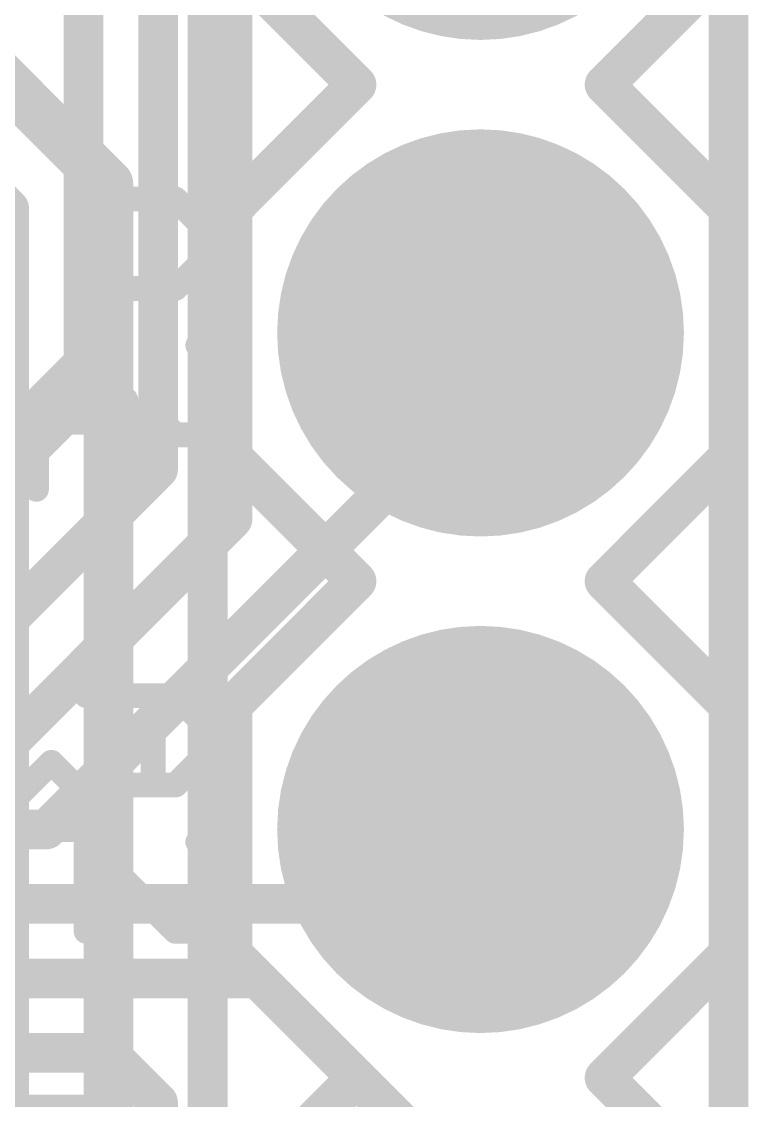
# Model space of a CAD drawing. Extents: x -41 to 66, y -12 to 41.
# Drawn here: x 16.7 to 20.42, y 20.2 to 25.72 of the extents above; entities that cross this region are included whole.
import ezdxf

# ---------------------------------------------------------------- set-up
doc = ezdxf.new("R2010")
doc.units = 0
for name, color, linetype in [('1', 12, 'CONTINUOUS'), ('16', 132, 'CONTINUOUS'), ('17', 110, 'CONTINUOUS'), ('20', 53, 'CONTINUOUS'), ('21', 41, 'CONTINUOUS'), ('22', 40, 'CONTINUOUS'), ('29', 253, 'CONTINUOUS')]:
    doc.layers.add(name, color=color, linetype=linetype)

# ---------------------------------------------------------------- blocks, each defined once
blk = doc.blocks.new('ROUNDP')
at = {"const_width": 0.5}
blk.add_lwpolyline([(0, -0.25, 1), (0, 0.25, 1), (0, -0.25)], format="xyb", dxfattribs=at)
blk = doc.blocks.new('RECT')
blk.add_solid([(-0.5, -0.5), (0.5, -0.5), (-0.5, 0.5), (0.5, 0.5)])

msp = doc.modelspace()

# ---------------------------------------------------------------- linework, layer by layer
at = {"layer": '1', "const_width": 0.2032}
for points in [[(20.32, 38.1), (20.32, 0)], [(17.018, 23.8125), (17.018, 29.3878)], [(17.399, 26.924), (17.399, 23.4315)], [(17.78, 26.035), (17.78, 23.1775)], [(18.542, 23.622), (19.05, 24.13)], [(17.018, 23.8125), (15.9385, 22.733)], [(18.542, 23.3045), (18.542, 23.622)], [(16.3195, 22.352), (17.399, 23.4315)], [(16.8275, 21.59), (18.542, 23.3045)], [(16.5735, 21.971), (17.78, 23.1775)], [(16.8275, 21.59), (15.113, 21.59)], [(18.796, 21.59), (18.415, 21.209)], [(19.05, 21.59), (18.796, 21.59)], [(18.415, 21.209), (15.367, 21.209)], [(17.907, 20.828), (15.621, 20.828)], [(17.907, 20.828), (19.05, 19.685)], [(17.145, 20.447), (15.875, 20.447)], [(17.399, 20.193), (17.145, 20.447)], [(17.399, 17.653), (17.399, 20.193)]]:
    msp.add_lwpolyline(points, dxfattribs=at)
at = {"layer": '1', "const_width": 0.1016}
for points in [[(19.0859, 24.0941, 1), (19.0141, 24.1659)], [(17.0539, 23.7766, 1), (16.9821, 23.8484)], [(16.9672, 23.8125, 1), (17.0688, 23.8125)], [(18.5928, 23.622, 1), (18.4912, 23.622)], [(18.5061, 23.6579, 1), (18.5779, 23.5861)], [(17.4349, 23.3956, 1), (17.3631, 23.4674)], [(17.3482, 23.4315, 1), (17.4498, 23.4315)], [(18.5779, 23.2686, 1), (18.5061, 23.3404)], [(18.4912, 23.3045, 1), (18.5928, 23.3045)], [(17.8159, 23.1416, 1), (17.7441, 23.2134)], [(17.7292, 23.1775, 1), (17.8308, 23.1775)], [(16.8275, 21.5392, 1), (16.8275, 21.6408)], [(18.796, 21.6408, 1), (18.796, 21.5392)], [(18.8319, 21.5541, 1), (18.7601, 21.6259)], [(19.05, 21.5392, 1), (19.05, 21.6408)], [(16.7916, 21.6259, 1), (16.8634, 21.5541)], [(18.415, 21.1582, 1), (18.415, 21.2598)], [(18.3791, 21.2449, 1), (18.4509, 21.1731)], [(17.9429, 20.8639, 1), (17.8711, 20.7921)], [(17.907, 20.7772, 1), (17.907, 20.8788)], [(17.1809, 20.4829, 1), (17.1091, 20.4111)], [(17.145, 20.3962, 1), (17.145, 20.4978)], [(17.4498, 20.193, 1), (17.3482, 20.193)], [(17.3631, 20.1571, 1), (17.4349, 20.2289)]]:
    msp.add_lwpolyline(points, format="xyb", dxfattribs=at)
at = {"layer": '16'}
for points, const_width in [([(20.32, 38.1), (20.32, 0)], 0.2032), ([(17.653, 16.256), (17.653, 30.734)], 0.2032), ([(17.145, 24.892), (16.129, 25.908)], 0.254), ([(16.002, 25.4), (16.637, 24.765)], 0.2032), ([(17.145, 16.891), (17.145, 24.892)], 0.254), ([(16.637, 17.653), (16.637, 24.765)], 0.2032)]:
    msp.add_lwpolyline(points, dxfattribs=dict(at, const_width=const_width))
for points, const_width in [([(17.2085, 24.892, 1), (17.0815, 24.892)], 0.127), ([(17.1001, 24.8471, 1), (17.1899, 24.9369)], 0.127), ([(16.6878, 24.765, 1), (16.5862, 24.765)], 0.1016), ([(16.6011, 24.7291, 1), (16.6729, 24.8009)], 0.1016)]:
    msp.add_lwpolyline(points, format="xyb", dxfattribs=dict(at, const_width=const_width))
at = {"layer": '20', "const_width": 0.2032}
msp.add_lwpolyline([(20.32, 0), (20.32, 38.1)], dxfattribs=at)
at = {"layer": '21', "const_width": 0.127}
for points in [[(17.0307, 24.8149), (17.4883, 24.8149)], [(17.3739, 24.8149), (17.3739, 24.3573)], [(17.4883, 24.8149), (17.7171, 24.5861)], [(17.7171, 24.5861), (17.4883, 24.3573)], [(17.4883, 24.3573), (17.0307, 24.3573)], [(17.0307, 23.9521), (17.1451, 24.0665)], [(17.6027, 24.0665), (17.7171, 23.9521)], [(17.0307, 23.7233), (17.0307, 23.9521)], [(17.7171, 23.9521), (17.7171, 23.7233)], [(17.3739, 23.7233), (17.3739, 23.8377)], [(17.1451, 23.6089), (17.0307, 23.7233)], [(17.3739, 23.7233), (17.2595, 23.6089)], [(17.4883, 23.6089), (17.3739, 23.7233)], [(17.7171, 23.7233), (17.6027, 23.6089)], [(17.2595, 23.6089), (17.1451, 23.6089)], [(17.6027, 23.6089), (17.4883, 23.6089)], [(17.0307, 22.2749), (17.4883, 22.2749)], [(17.3739, 22.2749), (17.3739, 21.8173)], [(17.4883, 22.2749), (17.7171, 22.0461)], [(17.7171, 22.0461), (17.4883, 21.8173)], [(17.4883, 21.8173), (17.0307, 21.8173)], [(17.0307, 21.0689), (17.0307, 21.5265)], [(17.0307, 21.5265), (17.4883, 21.0689)], [(17.7171, 21.4121), (17.6027, 21.5265)], [(17.7171, 21.1833), (17.7171, 21.4121)], [(17.6027, 21.0689), (17.7171, 21.1833)], [(17.4883, 21.0689), (17.6027, 21.0689)]]:
    msp.add_lwpolyline(points, dxfattribs=at)
at = {"layer": '21', "const_width": 0.0635}
for points in [[(17.0307, 24.8467, 1), (17.0307, 24.7832)], [(17.4056, 24.8149, 1), (17.3421, 24.8149)], [(17.5107, 24.8374, 1), (17.4658, 24.7925)], [(17.4883, 24.7832, 1), (17.4883, 24.8467)], [(17.7395, 24.5637, 1), (17.6946, 24.6086)], [(17.6946, 24.5637, 1), (17.7395, 24.6086)], [(17.0307, 24.3891, 1), (17.0307, 24.3256)], [(17.4658, 24.3798, 1), (17.5107, 24.3349)], [(17.4883, 24.3256, 1), (17.4883, 24.3891)], [(17.3421, 24.3573, 1), (17.4056, 24.3573)], [(17.1675, 24.044, 1), (17.1226, 24.089)], [(17.6251, 24.089, 1), (17.5802, 24.044)], [(17.0624, 23.9521, 1), (16.999, 23.9521)], [(17.0082, 23.9746, 1), (17.0532, 23.9297)], [(17.7488, 23.9521, 1), (17.6853, 23.9521)], [(17.6946, 23.9297, 1), (17.7395, 23.9746)], [(17.4056, 23.8377, 1), (17.3421, 23.8377)], [(17.0532, 23.7458, 1), (17.0082, 23.7009)], [(17.3963, 23.7458, 1), (17.3514, 23.7009)], [(17.3963, 23.7009, 1), (17.3514, 23.7458)], [(17.7395, 23.7009, 1), (17.6946, 23.7458)], [(16.999, 23.7233, 1), (17.0624, 23.7233)], [(17.3421, 23.7233, 1), (17.4056, 23.7233)], [(17.6853, 23.7233, 1), (17.7488, 23.7233)], [(17.1451, 23.6407, 1), (17.1451, 23.5772)], [(17.1226, 23.5865, 1), (17.1675, 23.6314)], [(17.237, 23.6314, 1), (17.2819, 23.5865)], [(17.2595, 23.5772, 1), (17.2595, 23.6407)], [(17.4883, 23.6407, 1), (17.4883, 23.5772)], [(17.4658, 23.5865, 1), (17.5107, 23.6314)], [(17.5802, 23.6314, 1), (17.6251, 23.5865)], [(17.6027, 23.5772, 1), (17.6027, 23.6407)], [(17.0307, 22.3067, 1), (17.0307, 22.2432)], [(17.4056, 22.2749, 1), (17.3421, 22.2749)], [(17.5107, 22.2974, 1), (17.4658, 22.2525)], [(17.4883, 22.2432, 1), (17.4883, 22.3067)], [(17.7395, 22.0237, 1), (17.6946, 22.0686)], [(17.6946, 22.0237, 1), (17.7395, 22.0686)], [(17.0307, 21.8491, 1), (17.0307, 21.7856)], [(17.4658, 21.8398, 1), (17.5107, 21.7949)], [(17.4883, 21.7856, 1), (17.4883, 21.8491)], [(17.3421, 21.8173, 1), (17.4056, 21.8173)], [(17.0532, 21.549, 1), (17.0082, 21.504)], [(17.0624, 21.5265, 1), (16.999, 21.5265)], [(17.6251, 21.549, 1), (17.5802, 21.504)], [(17.7488, 21.4121, 1), (17.6853, 21.4121)], [(17.6946, 21.3897, 1), (17.7395, 21.4346)], [(17.7395, 21.1609, 1), (17.6946, 21.2058)], [(17.6853, 21.1833, 1), (17.7488, 21.1833)], [(16.999, 21.0689, 1), (17.0624, 21.0689)], [(17.4883, 21.1007, 1), (17.4883, 21.0372)], [(17.4658, 21.0465, 1), (17.5107, 21.0914)], [(17.5802, 21.0914, 1), (17.6251, 21.0465)], [(17.6027, 21.0372, 1), (17.6027, 21.1007)]]:
    msp.add_lwpolyline(points, format="xyb", dxfattribs=at)
at = {"layer": '22'}
for points, const_width in [([(18.415, 25.4), (17.78, 26.035)], 0.2032), ([(20.32, 26.035), (19.685, 25.4)], 0.2032), ([(18.415, 25.4), (17.78, 24.765)], 0.2032), ([(20.32, 24.765), (19.685, 25.4)], 0.2032), ([(17.78, 24.765), (17.78, 23.495)], 0.2032), ([(20.32, 23.495), (20.32, 24.765)], 0.2032), ([(17.0051, 24.0163), (16.7763, 23.7875)], 0.127), ([(17.2339, 23.7875), (17.0051, 24.0163)], 0.127), ([(16.7763, 23.7875), (16.7763, 23.3299)], 0.127), ([(17.2339, 23.3299), (17.2339, 23.7875)], 0.127), ([(17.2339, 23.6731), (16.7763, 23.6731)], 0.127), ([(18.415, 22.86), (17.78, 23.495)], 0.2032), ([(20.32, 23.495), (19.685, 22.86)], 0.2032), ([(18.415, 22.86), (17.78, 22.225)], 0.2032), ([(20.32, 22.225), (19.685, 22.86)], 0.2032), ([(17.78, 22.225), (17.78, 20.955)], 0.2032), ([(20.32, 20.955), (20.32, 22.225)], 0.2032), ([(16.8527, 21.9335), (16.6239, 21.7047)], 0.127), ([(17.0815, 21.7047), (16.8527, 21.9335)], 0.127), ([(17.0815, 21.2471), (17.0815, 21.7047)], 0.127), ([(17.0815, 21.5903), (16.6239, 21.5903)], 0.127), ([(18.415, 20.32), (17.78, 20.955)], 0.2032), ([(20.32, 20.955), (19.685, 20.32)], 0.2032), ([(18.415, 20.32), (17.78, 19.685)], 0.2032), ([(20.32, 19.685), (19.685, 20.32)], 0.2032)]:
    msp.add_lwpolyline(points, dxfattribs=dict(at, const_width=const_width))
for points, const_width in [([(18.4509, 25.3641, 1), (18.3791, 25.4359)], 0.1016), ([(19.7209, 25.4359, 1), (19.6491, 25.3641)], 0.1016), ([(18.3791, 25.3641, 1), (18.4509, 25.4359)], 0.1016), ([(19.6491, 25.4359, 1), (19.7209, 25.3641)], 0.1016), ([(17.8308, 24.765, 1), (17.7292, 24.765)], 0.1016), ([(17.7441, 24.8009, 1), (17.8159, 24.7291)], 0.1016), ([(20.3708, 24.765, 1), (20.2692, 24.765)], 0.1016), ([(20.2841, 24.7291, 1), (20.3559, 24.8009)], 0.1016), ([(17.0276, 24.0387, 1), (16.9827, 23.9938)], 0.0635), ([(17.0276, 23.9938, 1), (16.9827, 24.0387)], 0.0635), ([(16.8081, 23.7875, 1), (16.7446, 23.7875)], 0.0635), ([(16.7539, 23.8099, 1), (16.7988, 23.765)], 0.0635), ([(17.2657, 23.7875, 1), (17.2022, 23.7875)], 0.0635), ([(17.2114, 23.765, 1), (17.2564, 23.8099)], 0.0635), ([(16.7763, 23.7048, 1), (16.7763, 23.6413)], 0.0635), ([(17.2339, 23.6413, 1), (17.2339, 23.7048)], 0.0635), ([(17.8159, 23.5309, 1), (17.7441, 23.4591)], 0.1016), ([(20.3559, 23.4591, 1), (20.2841, 23.5309)], 0.1016), ([(17.7292, 23.495, 1), (17.8308, 23.495)], 0.1016), ([(20.2692, 23.495, 1), (20.3708, 23.495)], 0.1016), ([(16.7446, 23.3299, 1), (16.8081, 23.3299)], 0.0635), ([(17.2022, 23.3299, 1), (17.2657, 23.3299)], 0.0635), ([(18.4509, 22.8241, 1), (18.3791, 22.8959)], 0.1016), ([(19.7209, 22.8959, 1), (19.6491, 22.8241)], 0.1016), ([(18.3791, 22.8241, 1), (18.4509, 22.8959)], 0.1016), ([(19.6491, 22.8959, 1), (19.7209, 22.8241)], 0.1016), ([(17.8308, 22.225, 1), (17.7292, 22.225)], 0.1016), ([(17.7441, 22.2609, 1), (17.8159, 22.1891)], 0.1016), ([(20.3708, 22.225, 1), (20.2692, 22.225)], 0.1016), ([(20.2841, 22.1891, 1), (20.3559, 22.2609)], 0.1016), ([(16.8752, 21.9559, 1), (16.8303, 21.911)], 0.0635), ([(16.8752, 21.911, 1), (16.8303, 21.9559)], 0.0635), ([(17.1133, 21.7047, 1), (17.0498, 21.7047)], 0.0635), ([(17.059, 21.6822, 1), (17.104, 21.7271)], 0.0635), ([(17.0815, 21.5585, 1), (17.0815, 21.622)], 0.0635), ([(17.0498, 21.2471, 1), (17.1133, 21.2471)], 0.0635), ([(17.8159, 20.9909, 1), (17.7441, 20.9191)], 0.1016), ([(20.3559, 20.9191, 1), (20.2841, 20.9909)], 0.1016), ([(17.7292, 20.955, 1), (17.8308, 20.955)], 0.1016), ([(20.2692, 20.955, 1), (20.3708, 20.955)], 0.1016), ([(18.4509, 20.2841, 1), (18.3791, 20.3559)], 0.1016), ([(19.7209, 20.3559, 1), (19.6491, 20.2841)], 0.1016), ([(18.3791, 20.2841, 1), (18.4509, 20.3559)], 0.1016), ([(19.6491, 20.3559, 1), (19.7209, 20.2841)], 0.1016)]:
    msp.add_lwpolyline(points, format="xyb", dxfattribs=dict(at, const_width=const_width))

# ---------------------------------------------------------------- block references
at = {"layer": '17', "xscale": 1.8796, "yscale": 1.8796}
for p in [(19.05, 24.13), (19.05, 24.13), (19.05, 21.59), (19.05, 21.59)]:
    msp.add_blockref('ROUNDP', p, dxfattribs=at)
at = {"layer": '29', "xscale": 2.0828, "yscale": 2.0828}
for p in [(19.05, 26.67), (19.05, 24.13), (19.05, 21.59)]:
    msp.add_blockref('ROUNDP', p, dxfattribs=at)
at = {"layer": '29', "xscale": 1.3032, "yscale": 1.2032, "rotation": 270}
msp.add_blockref('RECT', (16.51, 19.5825), dxfattribs=at)

doc.saveas('drawing.dxf')
